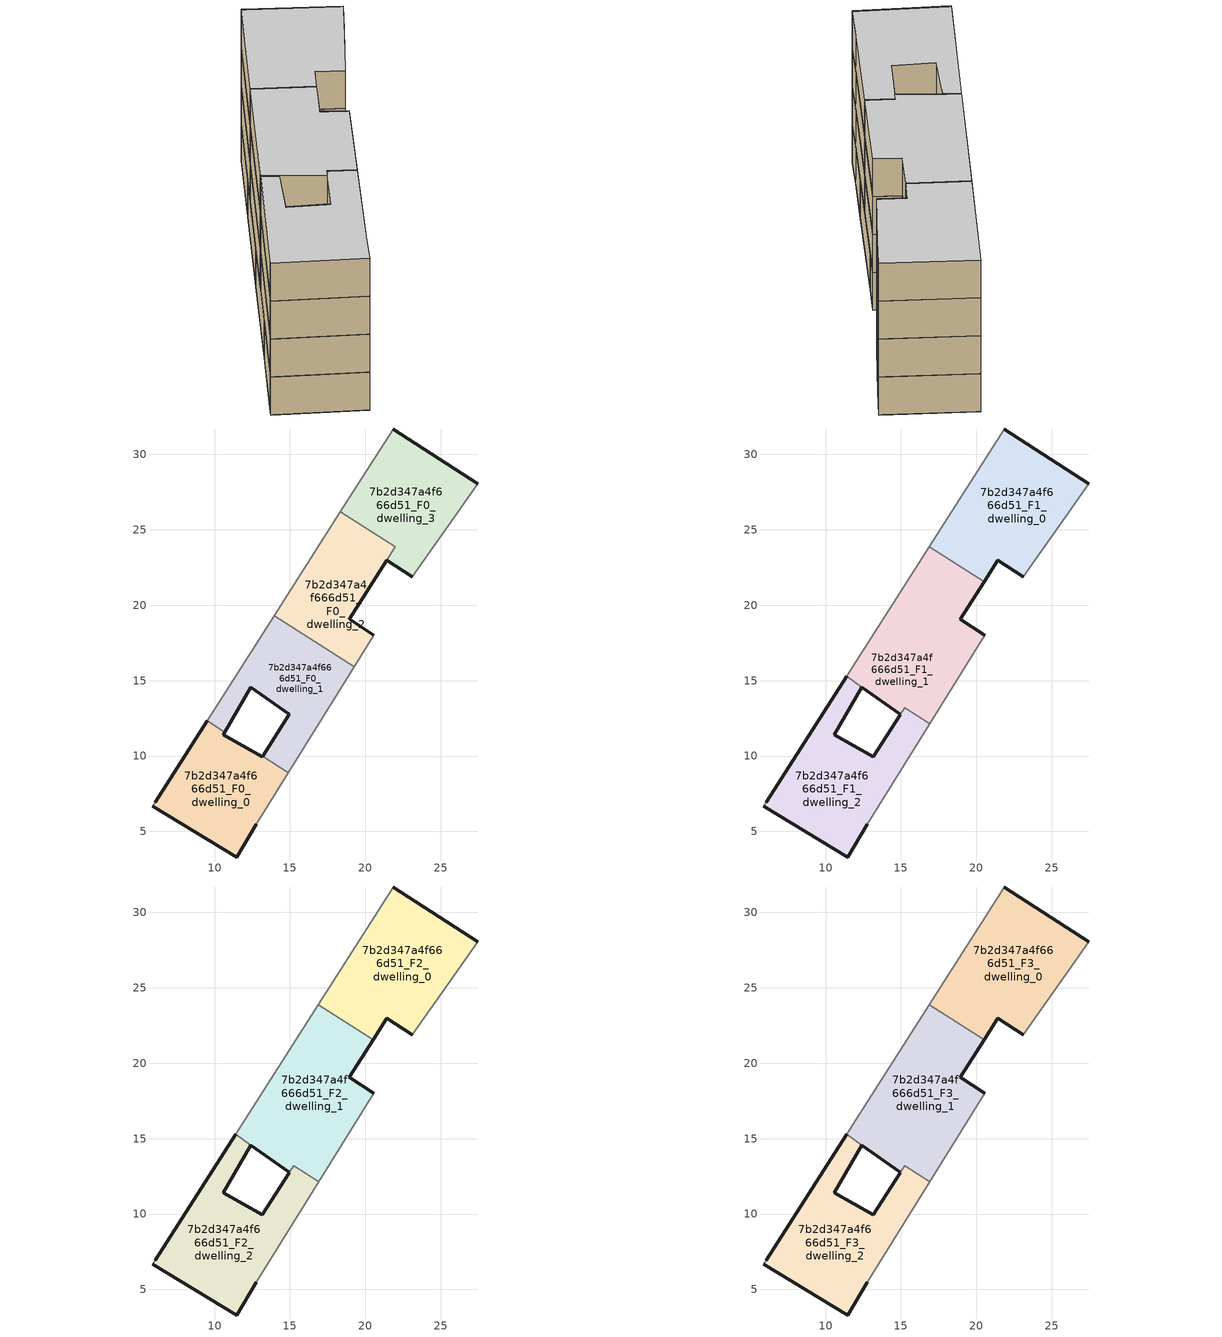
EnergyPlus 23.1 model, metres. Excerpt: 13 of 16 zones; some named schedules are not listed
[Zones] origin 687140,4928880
7b2d347a4f666d51_F0_dwelling_0
 floor ground (EU_floor_Construction): 12.78,5.48 14.9,8.89 13.19,9.98 13.17,9.95 10.58,11.43 10.67,11.58 9.5,12.33 6.06,6.94 5.91,6.68 11.47,3.31 z0
 wall outside (EU_wall_Construction): 6.06,6.94 9.5,12.33 / 10.67,11.58 10.58,11.43 13.17,9.95 13.19,9.98 / 12.78,5.48 11.47,3.31 5.91,6.68 z0:3
 wall adiabatic (EU_wall_Construction): 5.91,6.68 6.06,6.94 / 14.9,8.89 12.78,5.48 z0:3
 wall to 7b2d347a4f666d51_F0_dwelling_1 (EU_wall_Construction): 9.5,12.33 10.67,11.58 / 13.19,9.98 14.9,8.89 z0:3
7b2d347a4f666d51_F0_dwelling_1
 floor ground (EU_floor_Construction): 14.9,8.89 19.27,15.93 13.95,19.32 9.5,12.33 10.67,11.58 12.4,14.58 14.94,12.76 13.19,9.98 z0
 wall outside (EU_wall_Construction): 13.19,9.98 14.94,12.76 12.4,14.58 10.67,11.58 z0:3
 wall adiabatic (EU_wall_Construction): 9.5,12.33 13.95,19.32 / 19.27,15.93 14.9,8.89 z0:3
 wall to 7b2d347a4f666d51_F0_dwelling_2 (EU_wall_Construction): 13.95,19.32 19.27,15.93 z0:3
7b2d347a4f666d51_F0_dwelling_2
 floor ground (EU_floor_Construction): 20.56,18 18.95,19.07 21.98,23.88 18.34,26.2 13.95,19.32 19.27,15.93 z0
 wall outside (EU_wall_Construction): 18.95,19.07 20.56,18 z0:3
 wall adiabatic (EU_wall_Construction): 13.95,19.32 18.34,26.2 / 20.56,18 19.27,15.93 z0:3
 wall to 7b2d347a4f666d51_F0_dwelling_3 (EU_wall_Construction): 18.34,26.2 21.98,23.88 18.95,19.07 z0:3
7b2d347a4f666d51_F0_dwelling_3
 floor ground (EU_floor_Construction): 23.11,21.9 25.89,25.84 27.44,28.05 21.83,31.69 18.34,26.2 21.98,23.88 18.94,19.07 21.42,22.98 z0
 wall outside (EU_wall_Construction): 21.83,31.69 27.44,28.05 / 23.11,21.9 21.42,22.98 18.94,19.07 z0:3
 wall adiabatic (EU_wall_Construction): 18.34,26.2 21.83,31.69 / 27.44,28.05 25.89,25.84 23.11,21.9 z0:3
7b2d347a4f666d51_F1_dwelling_0
 floor to 7b2d347a4f666d51_F0_dwelling_3 (EU_floor_Construction): 23.11,21.9 25.89,25.84 27.44,28.05 21.83,31.69 18.34,26.2 21.98,23.88 20.51,21.55 21.42,22.98 z3
 floor to 7b2d347a4f666d51_F0_dwelling_2 (EU_floor_Construction): 20.51,21.55 21.98,23.88 18.34,26.2 16.86,23.88 z3
 wall outside (EU_wall_Construction): 21.83,31.69 27.44,28.05 / 23.11,21.9 21.42,22.98 20.51,21.55 z3:6
 wall to 7b2d347a4f666d51_F1_dwelling_1 (EU_wall_Construction): 20.51,21.55 16.86,23.88 z3:6
 wall adiabatic (EU_wall_Construction): 16.86,23.88 21.83,31.69 / 27.44,28.05 25.89,25.84 23.11,21.9 z3:6
7b2d347a4f666d51_F1_dwelling_1
 floor outside (EU_floor_Construction): 14.94,12.76 11.39,15.3 12.39,14.58 z3
 floor to 7b2d347a4f666d51_F0_dwelling_1 (EU_floor_Construction): 16.92,12.14 19.27,15.93 13.95,19.32 11.49,15.46 11.39,15.3 14.94,12.76 15.23,13.21 z3
 floor to 7b2d347a4f666d51_F0_dwelling_2 (EU_floor_Construction): 19.27,15.93 20.56,18 18.94,19.07 20.33,21.27 20.51,21.55 16.86,23.88 13.95,19.32 z3
 wall outside (EU_wall_Construction): 20.51,21.55 18.94,19.07 20.56,18 / 14.94,12.76 12.39,14.58 z3:6; 15.24,13.21,6 15.24,13.21,3 15.23,13.21,3
 wall adiabatic (EU_wall_Construction): 11.39,15.3 11.56,15.56 16.86,23.88 / 20.56,18 16.92,12.14 z3:6
 wall to 7b2d347a4f666d51_F1_dwelling_2 (EU_wall_Construction): 16.92,12.14 15.24,13.21 / 15.23,13.21 14.94,12.76 / 12.39,14.58 11.39,15.3 z3:6
7b2d347a4f666d51_F1_dwelling_2
 floor to 7b2d347a4f666d51_F0_dwelling_0 (EU_floor_Construction): 12.78,5.48 14.9,8.89 13.19,9.98 13.17,9.95 10.58,11.43 10.67,11.58 9.5,12.33 6.06,6.94 5.91,6.68 11.47,3.31 z3
 floor to 7b2d347a4f666d51_F0_dwelling_1 (EU_floor_Construction): 14.9,8.89 16.92,12.14 15.24,13.21 13.19,9.98 z3; 10.67,11.58 12.39,14.58 11.39,15.29 9.5,12.33 z3
 wall outside (EU_wall_Construction): 12.39,14.58 10.58,11.43 13.17,9.95 14.95,12.76 / 12.78,5.48 11.47,3.31 5.91,6.68 / 6.06,6.94 11.39,15.29 z3:6
 wall adiabatic (EU_wall_Construction): 16.92,12.14 12.78,5.48 / 5.91,6.68 6.06,6.94 z3:6
7b2d347a4f666d51_F2_dwelling_0
 floor to 7b2d347a4f666d51_F1_dwelling_0 (EU_floor_Construction): 23.11,21.9 25.89,25.84 27.44,28.05 21.83,31.69 16.86,23.88 20.51,21.55 21.42,22.98 z6
 wall outside (EU_wall_Construction): 21.83,31.69 27.44,28.05 / 23.11,21.9 21.42,22.98 20.51,21.55 z6:9
 wall to 7b2d347a4f666d51_F2_dwelling_1 (EU_wall_Construction): 20.51,21.55 16.86,23.88 z6:9
 wall adiabatic (EU_wall_Construction): 16.86,23.88 21.83,31.69 / 27.44,28.05 25.89,25.84 23.11,21.9 z6:9
7b2d347a4f666d51_F2_dwelling_1
 floor to 7b2d347a4f666d51_F1_dwelling_1 (EU_floor_Construction): 16.92,12.14 20.56,18 18.94,19.07 20.51,21.55 16.86,23.88 11.56,15.56 11.39,15.3 12.39,14.58 14.94,12.76 15.23,13.21 z6
 wall outside (EU_wall_Construction): 20.51,21.55 18.94,19.07 20.56,18 / 14.94,12.76 12.39,14.58 z6:9; 15.24,13.21,9 15.24,13.21,6 15.23,13.21,6
 wall adiabatic (EU_wall_Construction): 11.39,15.3 11.56,15.56 16.86,23.88 / 20.56,18 16.92,12.14 z6:9
 wall to 7b2d347a4f666d51_F2_dwelling_2 (EU_wall_Construction): 16.92,12.14 15.24,13.21 / 15.23,13.21 14.94,12.76 / 12.39,14.58 11.39,15.3 z6:9
7b2d347a4f666d51_F2_dwelling_2
 floor to 7b2d347a4f666d51_F1_dwelling_2 (EU_floor_Construction): 12.78,5.48 16.92,12.14 15.24,13.21 13.17,9.95 10.58,11.43 12.39,14.58 11.39,15.29 6.06,6.94 5.91,6.68 11.47,3.31 z6
 wall outside (EU_wall_Construction): 12.39,14.58 10.58,11.43 13.17,9.95 14.95,12.76 / 12.78,5.48 11.47,3.31 5.91,6.68 / 6.06,6.94 11.39,15.29 z6:9
 wall adiabatic (EU_wall_Construction): 16.92,12.14 12.78,5.48 / 5.91,6.68 6.06,6.94 z6:9
7b2d347a4f666d51_F3_dwelling_0
 floor to 7b2d347a4f666d51_F2_dwelling_0 (EU_floor_Construction): 23.11,21.9 25.89,25.84 27.44,28.05 21.83,31.69 16.86,23.88 20.51,21.55 21.42,22.98 z9
 wall outside (EU_wall_Construction): 21.83,31.69 27.44,28.05 / 23.11,21.9 21.42,22.98 20.51,21.55 z9:12
 wall to 7b2d347a4f666d51_F3_dwelling_1 (EU_wall_Construction): 20.51,21.55 16.86,23.88 z9:12
 wall adiabatic (EU_wall_Construction): 16.86,23.88 21.83,31.69 / 27.44,28.05 25.89,25.84 23.11,21.9 z9:12
 ceiling to 7b2d347a4f666d51_F4_dwelling_0 (EU_floor_Construction): 27.44,28.05 25.89,25.84 23.11,21.9 21.42,22.98 20.51,21.55 16.86,23.88 21.83,31.69 z12
7b2d347a4f666d51_F3_dwelling_1
 floor to 7b2d347a4f666d51_F2_dwelling_1 (EU_floor_Construction): 16.92,12.14 20.56,18 18.94,19.07 20.51,21.55 16.86,23.88 11.56,15.56 11.39,15.3 12.39,14.58 14.94,12.76 15.23,13.21 z9
 wall outside (EU_wall_Construction): 20.51,21.55 18.94,19.07 20.56,18 / 14.94,12.76 12.39,14.58 z9:12; 15.24,13.21,12 15.24,13.21,9 15.23,13.21,9
 wall adiabatic (EU_wall_Construction): 11.39,15.3 11.56,15.56 16.86,23.88 / 20.56,18 16.92,12.14 z9:12
 wall to 7b2d347a4f666d51_F3_dwelling_2 (EU_wall_Construction): 16.92,12.14 15.24,13.21 / 15.23,13.21 14.94,12.76 / 12.39,14.58 11.39,15.3 z9:12
 ceiling to 7b2d347a4f666d51_F4_dwelling_1 (EU_floor_Construction): 20.51,21.55 18.94,19.07 20.56,18 16.92,12.14 15.23,13.21 14.94,12.76 12.39,14.58 11.39,15.3 11.56,15.56 16.86,23.88 z12
7b2d347a4f666d51_F3_dwelling_2
 floor to 7b2d347a4f666d51_F2_dwelling_2 (EU_floor_Construction): 12.78,5.48 16.92,12.14 15.24,13.21 13.17,9.95 10.58,11.43 12.39,14.58 11.39,15.29 6.06,6.94 5.91,6.68 11.47,3.31 z9
 wall outside (EU_wall_Construction): 12.39,14.58 10.58,11.43 13.17,9.95 14.95,12.76 / 12.78,5.48 11.47,3.31 5.91,6.68 / 6.06,6.94 11.39,15.29 z9:12
 wall adiabatic (EU_wall_Construction): 16.92,12.14 12.78,5.48 / 5.91,6.68 6.06,6.94 z9:12
 ceiling to 7b2d347a4f666d51_F4_dwelling_2 (EU_floor_Construction): 15.24,13.21 16.92,12.14 12.78,5.48 11.47,3.31 5.91,6.68 6.06,6.94 11.39,15.29 12.39,14.58 10.58,11.43 13.17,9.95 z12
[Building]
EU S2 Campaign: North Axis=0; Terrain=City; Solar Distribution=FullExterior
[Site:Location]
Bologna: Latitude=44.5; Longitude=11.25; Time Zone=1; Elevation=37
[SizingPeriod:WeatherFileDays]
AnnualSizingPeriod: Begin Month=1; Begin Day of Month=1; End Month=12; End Day of Month=31; Day of Week for Start Day=Monday; Use Weather File Daylight Saving Period=No; Use Weather File Rain and Snow Indicators=No
[MATERIAL]
EU_InternalMass_Material: Roughness=MediumRough; Thickness=0.1; Conductivity=1; Density=1800; Specific Heat=900; Thermal Absorptance=0.9; Solar Absorptance=0.7; Visible Absorptance=0.7
[MATERIAL:NOMASS] Roughness=MediumRough; Thermal Absorptance=0.9; Solar Absorptance=0.7; Visible Absorptance=0.7
Name | Thermal Resistance
EU_wall_NoMass | 0.905828
EU_floor_NoMass | 0.67114
[CONSTRUCTION]
EU_wall_Construction: EU_wall_NoMass
EU_floor_Construction: EU_floor_NoMass
EU_InternalMass_Construction: EU_InternalMass_Material
[ZONE] Type=1; Multiplier=1; Ceiling Height=autocalculate; Floor Area=autocalculate; Part of Total Floor Area=Yes
Name | Volume
7b2d347a4f666d51_F0_dwelling_0 | 127.053
7b2d347a4f666d51_F1_dwelling_0; 7b2d347a4f666d51_F2_dwelling_0; 7b2d347a4f666d51_F3_dwelling_0 | 169.412
7b2d347a4f666d51_F0_dwelling_1 | 127.028
7b2d347a4f666d51_F1_dwelling_1; 7b2d347a4f666d51_F2_dwelling_1; 7b2d347a4f666d51_F3_dwelling_1 | 174.993
7b2d347a4f666d51_F0_dwelling_2 | 120.505
7b2d347a4f666d51_F1_dwelling_2; 7b2d347a4f666d51_F2_dwelling_2; 7b2d347a4f666d51_F3_dwelling_2 | 163.793
7b2d347a4f666d51_F0_dwelling_3 | 133.635
[INTERNALMASS] Construction=EU_InternalMass_Construction
Name | Zone or ZoneList | Surface Area
7b2d347a4f666d51_F0_dwelling_0_EU_InternalMass | 7b2d347a4f666d51_F0_dwelling_0 | 42.3516
7b2d347a4f666d51_F0_dwelling_1_EU_InternalMass | 7b2d347a4f666d51_F0_dwelling_1 | 42.3423
7b2d347a4f666d51_F0_dwelling_2_EU_InternalMass | 7b2d347a4f666d51_F0_dwelling_2 | 40.1399
7b2d347a4f666d51_F0_dwelling_3_EU_InternalMass | 7b2d347a4f666d51_F0_dwelling_3 | 44.5598
7b2d347a4f666d51_F1_dwelling_0_EU_InternalMass | 7b2d347a4f666d51_F1_dwelling_0 | 56.4711
7b2d347a4f666d51_F1_dwelling_1_EU_InternalMass | 7b2d347a4f666d51_F1_dwelling_1 | 58.3269
7b2d347a4f666d51_F1_dwelling_2_EU_InternalMass | 7b2d347a4f666d51_F1_dwelling_2 | 54.6081
7b2d347a4f666d51_F2_dwelling_0_EU_InternalMass | 7b2d347a4f666d51_F2_dwelling_0 | 56.4711
7b2d347a4f666d51_F2_dwelling_1_EU_InternalMass | 7b2d347a4f666d51_F2_dwelling_1 | 58.3269
7b2d347a4f666d51_F2_dwelling_2_EU_InternalMass | 7b2d347a4f666d51_F2_dwelling_2 | 54.6081
7b2d347a4f666d51_F3_dwelling_0_EU_InternalMass | 7b2d347a4f666d51_F3_dwelling_0 | 56.4711
7b2d347a4f666d51_F3_dwelling_1_EU_InternalMass | 7b2d347a4f666d51_F3_dwelling_1 | 58.3269
7b2d347a4f666d51_F3_dwelling_2_EU_InternalMass | 7b2d347a4f666d51_F3_dwelling_2 | 54.6081
[OTHEREQUIPMENT] Fuel Type=Electricity; Design Level Calculation Method=Watts/Area; Power per Zone Floor Area=1; Fraction Latent=0; Fraction Radiant=0; Fraction Lost=0; Carbon Dioxide Generation Rate=0; EndUse Subcategory=EU_Step8_InternalGains
Name | Zone or ZoneList or Space or SpaceList | Schedule
EU_Step8_InternalGain_7b2d347a4f666d51_F0_dwelling_0_f000 | 7b2d347a4f666d51_F0_dwelling_0 | EU_Step8_GainSchedule_7b2d347a4f666d51_F0_dwelling_0_f000
EU_Step8_InternalGain_7b2d347a4f666d51_F0_dwelling_1_f000 | 7b2d347a4f666d51_F0_dwelling_1 | EU_Step8_GainSchedule_7b2d347a4f666d51_F0_dwelling_1_f000
EU_Step8_InternalGain_7b2d347a4f666d51_F0_dwelling_2_f000 | 7b2d347a4f666d51_F0_dwelling_2 | EU_Step8_GainSchedule_7b2d347a4f666d51_F0_dwelling_2_f000
EU_Step8_InternalGain_7b2d347a4f666d51_F0_dwelling_3_f000 | 7b2d347a4f666d51_F0_dwelling_3 | EU_Step8_GainSchedule_7b2d347a4f666d51_F0_dwelling_3_f000
EU_Step8_InternalGain_7b2d347a4f666d51_F1_dwelling_0_f000 | 7b2d347a4f666d51_F1_dwelling_0 | EU_Step8_GainSchedule_7b2d347a4f666d51_F1_dwelling_0_f000
EU_Step8_InternalGain_7b2d347a4f666d51_F1_dwelling_1_f000 | 7b2d347a4f666d51_F1_dwelling_1 | EU_Step8_GainSchedule_7b2d347a4f666d51_F1_dwelling_1_f000
EU_Step8_InternalGain_7b2d347a4f666d51_F1_dwelling_2_f000 | 7b2d347a4f666d51_F1_dwelling_2 | EU_Step8_GainSchedule_7b2d347a4f666d51_F1_dwelling_2_f000
EU_Step8_InternalGain_7b2d347a4f666d51_F2_dwelling_0_f000 | 7b2d347a4f666d51_F2_dwelling_0 | EU_Step8_GainSchedule_7b2d347a4f666d51_F2_dwelling_0_f000
EU_Step8_InternalGain_7b2d347a4f666d51_F2_dwelling_1_f000 | 7b2d347a4f666d51_F2_dwelling_1 | EU_Step8_GainSchedule_7b2d347a4f666d51_F2_dwelling_1_f000
EU_Step8_InternalGain_7b2d347a4f666d51_F2_dwelling_2_f000 | 7b2d347a4f666d51_F2_dwelling_2 | EU_Step8_GainSchedule_7b2d347a4f666d51_F2_dwelling_2_f000
EU_Step8_InternalGain_7b2d347a4f666d51_F3_dwelling_0_f000 | 7b2d347a4f666d51_F3_dwelling_0 | EU_Step8_GainSchedule_7b2d347a4f666d51_F3_dwelling_0_f000
EU_Step8_InternalGain_7b2d347a4f666d51_F3_dwelling_1_f000 | 7b2d347a4f666d51_F3_dwelling_1 | EU_Step8_GainSchedule_7b2d347a4f666d51_F3_dwelling_1_f000
EU_Step8_InternalGain_7b2d347a4f666d51_F3_dwelling_2_f000 | 7b2d347a4f666d51_F3_dwelling_2 | EU_Step8_GainSchedule_7b2d347a4f666d51_F3_dwelling_2_f000
[ZONEVENTILATION:DESIGNFLOWRATE] Schedule=EU_AlwaysOn; Design Flow Rate Calculation Method=AirChanges/Hour; Air Changes per Hour=0.73129; Ventilation Type=Natural; Fan Pressure Rise=0; Fan Total Efficiency=1; Constant Term Coefficient=1; Temperature Term Coefficient=0; Velocity Term Coefficient=0; Velocity Squared Term Coefficient=0; Minimum Indoor Temperature=-100; Maximum Indoor Temperature=100; Delta Temperature=-100; Minimum Outdoor Temperature=-100; Maximum Outdoor Temperature=100; Maximum Wind Speed=40
Name | Zone or ZoneList or Space or SpaceList
EU_ConstantAir_7b2d347a4f666d51_F0_dwelling_0 | 7b2d347a4f666d51_F0_dwelling_0
EU_ConstantAir_7b2d347a4f666d51_F0_dwelling_1 | 7b2d347a4f666d51_F0_dwelling_1
EU_ConstantAir_7b2d347a4f666d51_F0_dwelling_2 | 7b2d347a4f666d51_F0_dwelling_2
EU_ConstantAir_7b2d347a4f666d51_F0_dwelling_3 | 7b2d347a4f666d51_F0_dwelling_3
EU_ConstantAir_7b2d347a4f666d51_F1_dwelling_0 | 7b2d347a4f666d51_F1_dwelling_0
EU_ConstantAir_7b2d347a4f666d51_F1_dwelling_1 | 7b2d347a4f666d51_F1_dwelling_1
EU_ConstantAir_7b2d347a4f666d51_F1_dwelling_2 | 7b2d347a4f666d51_F1_dwelling_2
EU_ConstantAir_7b2d347a4f666d51_F2_dwelling_0 | 7b2d347a4f666d51_F2_dwelling_0
EU_ConstantAir_7b2d347a4f666d51_F2_dwelling_1 | 7b2d347a4f666d51_F2_dwelling_1
EU_ConstantAir_7b2d347a4f666d51_F2_dwelling_2 | 7b2d347a4f666d51_F2_dwelling_2
EU_ConstantAir_7b2d347a4f666d51_F3_dwelling_0 | 7b2d347a4f666d51_F3_dwelling_0
EU_ConstantAir_7b2d347a4f666d51_F3_dwelling_1 | 7b2d347a4f666d51_F3_dwelling_1
EU_ConstantAir_7b2d347a4f666d51_F3_dwelling_2 | 7b2d347a4f666d51_F3_dwelling_2
[HVACTEMPLATE:THERMOSTAT] Constant Heating Setpoint=20; Constant Cooling Setpoint=50
EU_HeatOnly_7b2d347a4f666d51_F0_dwelling_0; EU_HeatOnly_7b2d347a4f666d51_F0_dwelling_1; EU_HeatOnly_7b2d347a4f666d51_F0_dwelling_2; EU_HeatOnly_7b2d347a4f666d51_F0_dwelling_3; EU_HeatOnly_7b2d347a4f666d51_F1_dwelling_0; EU_HeatOnly_7b2d347a4f666d51_F1_dwelling_1; EU_HeatOnly_7b2d347a4f666d51_F1_dwelling_2; EU_HeatOnly_7b2d347a4f666d51_F2_dwelling_0; EU_HeatOnly_7b2d347a4f666d51_F2_dwelling_1; EU_HeatOnly_7b2d347a4f666d51_F2_dwelling_2; EU_HeatOnly_7b2d347a4f666d51_F3_dwelling_0; EU_HeatOnly_7b2d347a4f666d51_F3_dwelling_1; EU_HeatOnly_7b2d347a4f666d51_F3_dwelling_2; EU_HeatOnly_7b2d347a4f666d51_F4_dwelling_0; EU_HeatOnly_7b2d347a4f666d51_F4_dwelling_1; EU_HeatOnly_7b2d347a4f666d51_F4_dwelling_2
[HVACTEMPLATE:ZONE:IDEALLOADSAIRSYSTEM] System Availability Schedule=EU_AlwaysOn; Maximum Heating Supply Air Temperature=50; Minimum Cooling Supply Air Temperature=13; Maximum Heating Supply Air Humidity Ratio=0.0156; Minimum Cooling Supply Air Humidity Ratio=0.0077; Heating Limit=NoLimit; Cooling Limit=NoLimit; Heating Availability Schedule=EU_AlwaysOn; Cooling Availability Schedule=EU_CoolingOff; Dehumidification Control Type=ConstantSensibleHeatRatio; Cooling Sensible Heat Ratio=0.7; Dehumidification Setpoint=60; Humidification Control Type=None; Humidification Setpoint=30; Outdoor Air Method=None; Outdoor Air Flow Rate per Person=0.00944; Outdoor Air Flow Rate per Zone Floor Area=0; Outdoor Air Flow Rate per Zone=0; Demand Controlled Ventilation Type=None; Outdoor Air Economizer Type=NoEconomizer; Heat Recovery Type=None; Sensible Heat Recovery Effectiveness=0.7; Latent Heat Recovery Effectiveness=0.65
Name | Template Thermostat
7b2d347a4f666d51_F0_dwelling_0 | EU_HeatOnly_7b2d347a4f666d51_F0_dwelling_0
7b2d347a4f666d51_F0_dwelling_1 | EU_HeatOnly_7b2d347a4f666d51_F0_dwelling_1
7b2d347a4f666d51_F0_dwelling_2 | EU_HeatOnly_7b2d347a4f666d51_F0_dwelling_2
7b2d347a4f666d51_F0_dwelling_3 | EU_HeatOnly_7b2d347a4f666d51_F0_dwelling_3
7b2d347a4f666d51_F1_dwelling_0 | EU_HeatOnly_7b2d347a4f666d51_F1_dwelling_0
7b2d347a4f666d51_F1_dwelling_1 | EU_HeatOnly_7b2d347a4f666d51_F1_dwelling_1
7b2d347a4f666d51_F1_dwelling_2 | EU_HeatOnly_7b2d347a4f666d51_F1_dwelling_2
7b2d347a4f666d51_F2_dwelling_0 | EU_HeatOnly_7b2d347a4f666d51_F2_dwelling_0
7b2d347a4f666d51_F2_dwelling_1 | EU_HeatOnly_7b2d347a4f666d51_F2_dwelling_1
7b2d347a4f666d51_F2_dwelling_2 | EU_HeatOnly_7b2d347a4f666d51_F2_dwelling_2
7b2d347a4f666d51_F3_dwelling_0 | EU_HeatOnly_7b2d347a4f666d51_F3_dwelling_0
7b2d347a4f666d51_F3_dwelling_1 | EU_HeatOnly_7b2d347a4f666d51_F3_dwelling_1
